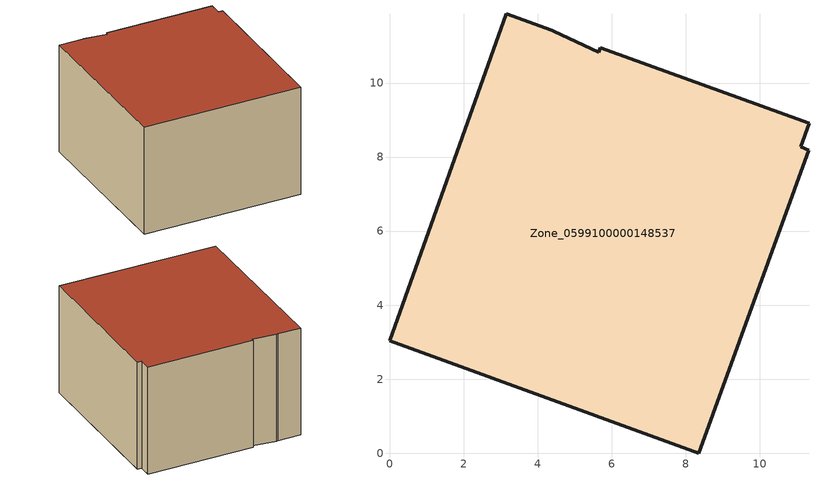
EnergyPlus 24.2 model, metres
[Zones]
Zone_0599100000148537
 floor ground (C_G): 4.44,11.4 5.65,10.83 5.69,10.95 11.33,8.91 11.11,8.28 11.32,8.18 8.36,0 0,3.04 3.15,11.87 4.38,11.42 z0
 wall outside (C_F): 0,3.04 8.36,0 11.32,8.18 11.11,8.28 11.33,8.91 5.69,10.95 5.65,10.83 4.44,11.4 4.38,11.42 3.15,11.87 0,3.04 z0:6.24
 roof outside (C_R): 5.69,10.95 5.65,10.83 4.44,11.4 4.38,11.42 3.15,11.87 0,3.04 8.36,0 11.32,8.18 11.11,8.28 11.33,8.91 z6.24
[BUILDING]
Pand.0599100000148537: North Axis=0; Terrain=City; Loads Convergence Tolerance Value=0.04; Temperature Convergence Tolerance Value=0.4; Solar Distribution=FullExterior; Maximum Number of Warmup Days=25; Minimum Number of Warmup Days=1
[Site:Location]
Rotterdam.The.Hague.AP_ZH_NLD Design_Conditions: Latitude=51.96; Longitude=4.45; Time Zone=1; Elevation=-4.5
[SITE:GROUNDTEMPERATURE:BUILDINGSURFACE]
18, 18, 18, 18, 18, 18, 18, 18, 18, 18, 18, 18
[MATERIAL] Thermal Absorptance=0.9; Solar Absorptance=0.7; Visible Absorptance=0.7
Name | Roughness | Thickness | Conductivity | Density | Specific Heat
G.D.1965 | MediumSmooth | 0.15 | 1 | 540 | 1210
F.D.1965 | Rough | 0.3 | 0.857143 | 1920 | 840
R.D.1965 | MediumRough | 0.2 | 0.08 | 1500 | 1000
[CONSTRUCTION]
C_G: G.D.1965
C_F: F.D.1965
C_R: R.D.1965
[ZONE]
Zone_0599100000148537: Type=1; Multiplier=1; Ceiling Height=Autocalculate; Volume=Autocalculate; Floor Area=autocalculate; Part of Total Floor Area=Yes
[ZONEINFILTRATION:DESIGNFLOWRATE]
Infil_Zone_0599100000148537: Zone or ZoneList or Space or SpaceList=Zone_0599100000148537; Schedule=AlwaysOn; Design Flow Rate Calculation Method=Flow/Area; Flow Rate per Floor Area=0.0042; Constant Term Coefficient=1; Temperature Term Coefficient=0; Velocity Term Coefficient=0; Velocity Squared Term Coefficient=0
[HVACTEMPLATE:ZONE:IDEALLOADSAIRSYSTEM]
Zone_0599100000148537: Maximum Heating Supply Air Temperature=50; Minimum Cooling Supply Air Temperature=13; Maximum Heating Supply Air Humidity Ratio=0.0156; Minimum Cooling Supply Air Humidity Ratio=0.0077; Heating Limit=NoLimit; Cooling Limit=NoLimit; Dehumidification Control Type=ConstantSensibleHeatRatio; Cooling Sensible Heat Ratio=0.7; Dehumidification Setpoint=60; Humidification Control Type=None; Humidification Setpoint=30; Outdoor Air Method=None; Outdoor Air Flow Rate per Person=0.00944; Outdoor Air Flow Rate per Zone Floor Area=0; Outdoor Air Flow Rate per Zone=0; Demand Controlled Ventilation Type=None; Outdoor Air Economizer Type=NoEconomizer; Heat Recovery Type=None; Sensible Heat Recovery Effectiveness=0.7; Latent Heat Recovery Effectiveness=0.65
[ZONECONTROL:THERMOSTAT]
ThermostatControl_Zone_0599100000148537: Zone or ZoneList=Zone_0599100000148537; Control Type Schedule=DualSetpointControlType; Control 1=Thermostat_Zone_0599100000148537; Temperature Difference Between Cutout And Setpoint=0
[THERMOSTATSETPOINT:DUALSETPOINT]
Thermostat_Zone_0599100000148537: Heating Setpoint Temperature Schedule=HeatingSetpoint_Zone_0599100000148537; Cooling Setpoint Temperature Schedule=CoolingSetpoint_Zone_0599100000148537
[SCHEDULE:COMPACT]
HeatingSetpoint_Zone_0599100000148537: Through: 12/31, For: AllDays, Until: 24:00, 21
CoolingSetpoint_Zone_0599100000148537: Through: 12/31, For: AllDays, Until: 24:00, 24
DualSetpointControlType: Through: 12/31, For: AllDays, Until: 24:00, 4
AlwaysOn: Through: 12/31, For: AllDays, Until: 24:00, 1
